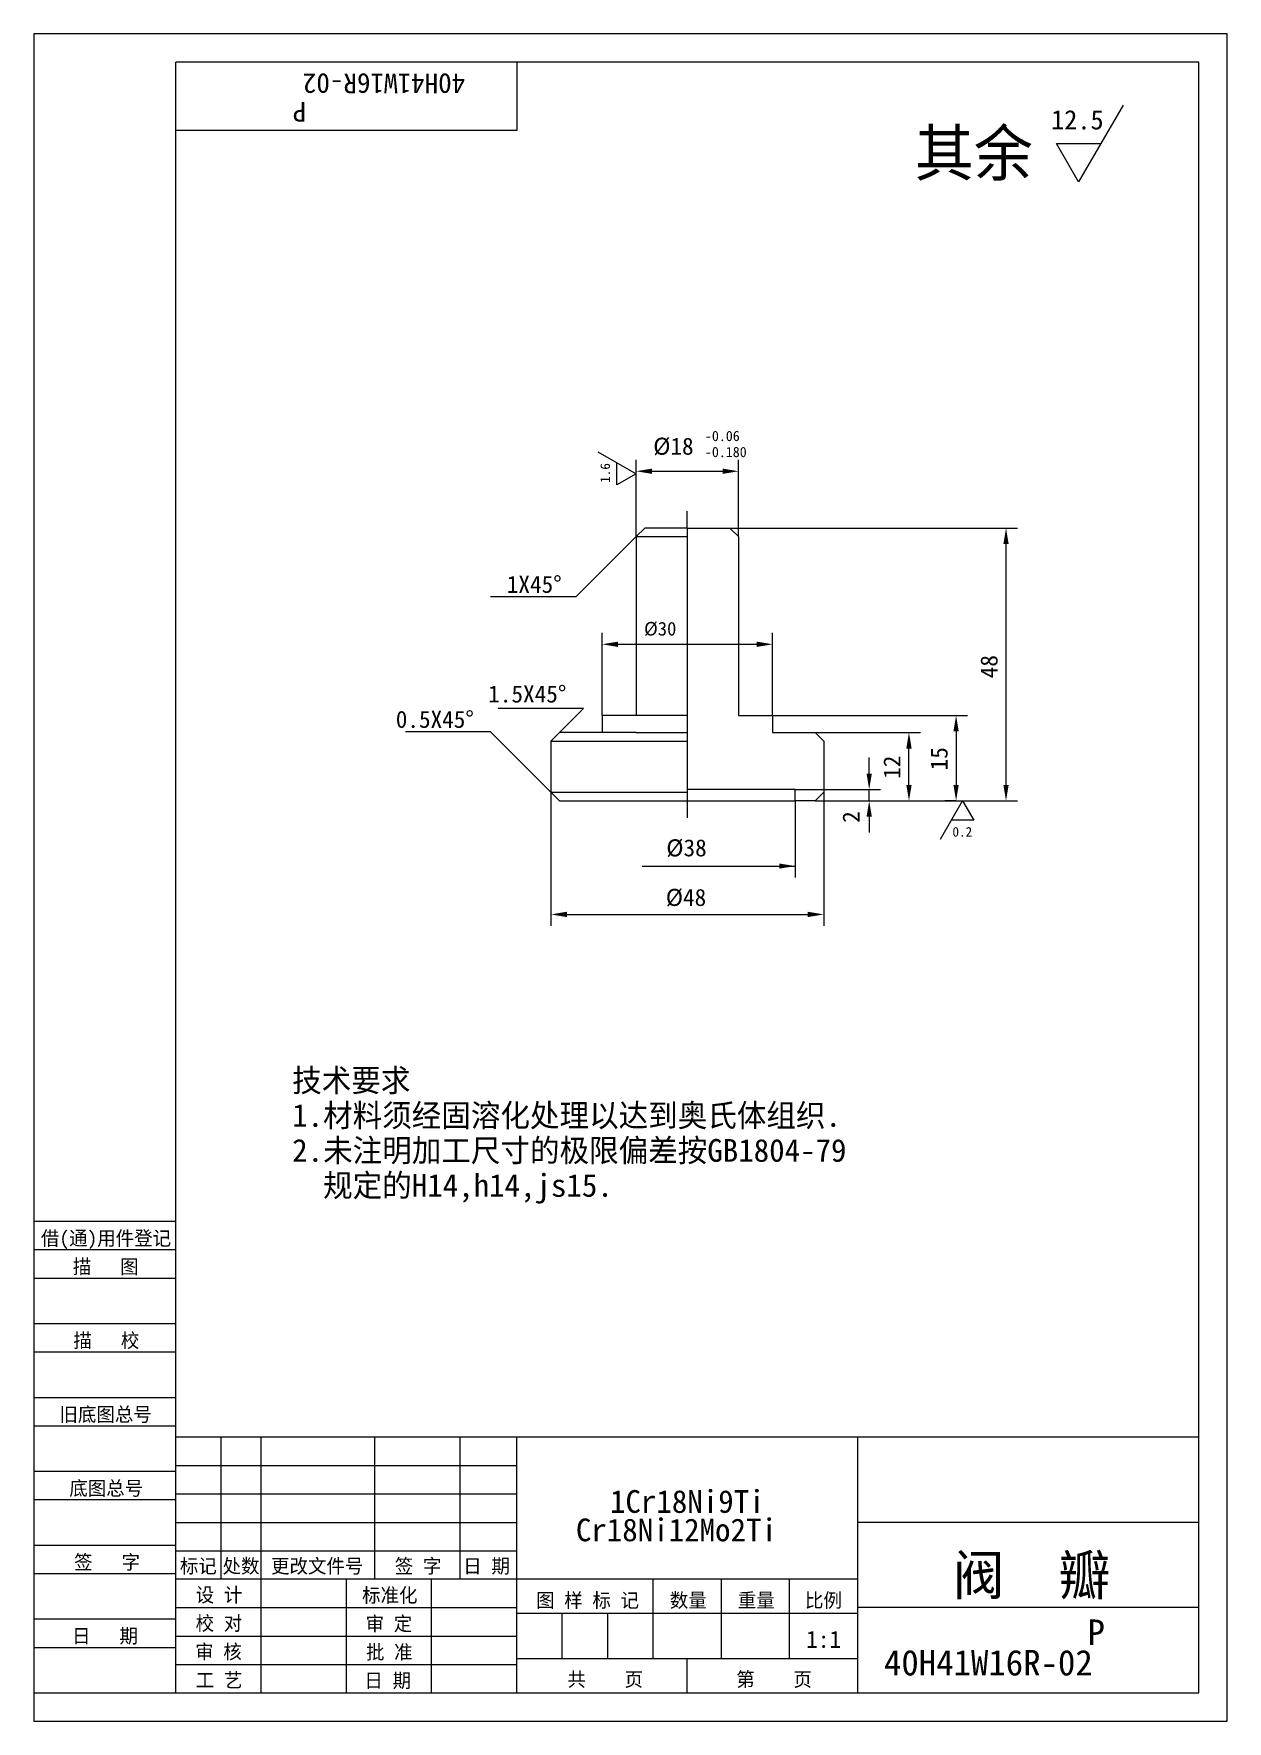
# Model space of a CAD drawing. Header units: metres. Extents: x 0 to 210, y 0 to 297.
import ezdxf

# ---------------------------------------------------------------- set-up
doc = ezdxf.new("R2010")
doc.units = ezdxf.units.M
for name, color, linetype in [('C', 6, 'Continuous'), ('D', 1, 'Continuous'), ('FL', 5, 'Continuous'), ('T', 7, 'Continuous'), ('TL', 4, 'Continuous')]:
    doc.layers.add(name, color=color, linetype=linetype)

# ---------------------------------------------------------------- blocks, each defined once
blk = doc.blocks.new('TUKUN4')
at = {"layer": 'FL'}
for p, q in [((0, 297), (0, 0)), ((210, 297), (0, 297)), ((210, 0), (210, 297)), ((0, 78), (25, 78)), ((0, 70), (25, 70)), ((0, 65), (25, 65)), ((0, 57), (25, 57)), ((0, 52), (25, 52)), ((33, 25), (33, 50)), ((40, 5), (40, 50)), ((60, 25), (60, 50)), ((75, 25), (75, 50)), ((25, 45), (85, 45)), ((0, 44), (25, 44)), ((0, 39), (25, 39)), ((25, 40), (85, 40)), ((25, 35), (85, 35)), ((0, 31), (25, 31)), ((25, 30), (85, 30)), ((0, 26), (25, 26)), ((70, 5), (70, 25)), ((0, 18), (25, 18)), ((25, 20), (85, 20)), ((25, 15), (85, 15)), ((0, 13), (25, 13)), ((25, 10), (85, 10)), ((0, 0), (210, 0))]:
    blk.add_line(p, q, dxfattribs=at)
at = {"layer": 'TL'}
for p, q in [((25, 5), (25, 292)), ((205, 292), (25, 292)), ((85, 292), (85, 280)), ((205, 5), (205, 292)), ((85, 280), (25, 280)), ((0, 88), (25, 88)), ((0, 83), (25, 83)), ((205, 50), (25, 50)), ((85, 5), (85, 50)), ((145, 5), (145, 50)), ((205, 35), (145, 35)), ((145, 25), (25, 25)), ((55, 5), (55, 25)), ((109, 11), (109, 25)), ((121, 11), (121, 25)), ((133, 11), (133, 25)), ((85, 19), (145, 19)), ((93, 11), (93, 19)), ((101, 11), (101, 19)), ((205, 20), (145, 20)), ((145, 11), (85, 11)), ((115, 5), (115, 11)), ((0, 5), (205, 5))]:
    blk.add_line(p, q, dxfattribs=at)
at = {"layer": 'T'}
for s, p in [('借(通)用件登记', (1.26, 83.76)), ('描   图', (6.86, 78.76)), ('描   校', (6.98, 65.76)), ('旧底图总号', (4.52, 52.76)), ('底图总号', (6.25, 39.76)), ('签   字', (7.1, 26.76)), ('标记', (25.71, 26.07)), ('处数', (33.22, 26.07)), ('更改文件号', (41.75, 26.07)), ('签 字', (63.53, 26.07)), ('日 期', (75.57, 26.07)), ('设 计', (28.5, 20.99)), ('标准化', (57.77, 20.93)), ('图 样 标 记', (88.4, 20.04)), ('数量', (111.92, 20.04)), ('重量', (123.88, 20.04)), ('比例', (135.7, 20.04)), ('校 对', (28.48, 15.99)), ('审 定', (58.39, 15.93)), ('日   期', (6.72, 13.76)), ('审 核', (28.41, 10.99)), ('批 准', (58.46, 10.93)), ('共    页', (93.91, 6.13)), ('第    页', (123.62, 6.13)), ('工 艺', (28.52, 5.99)), ('日 期', (58.18, 5.93))]:
    blk.add_text(s, height=2.5, dxfattribs=at).set_placement(p)

msp = doc.modelspace()

# ---------------------------------------------------------------- linework, layer by layer
at = {"layer": 'C'}
for p, q in [((115, 210), (115, 213)), ((115, 210), (115, 164)), ((115, 164), (115, 162)), ((115, 162), (115, 159))]:
    msp.add_line(p, q, dxfattribs=at)
at = {"layer": 'D'}
for p, q in [((191.66, 284.46), (183.85, 270.94)), ((179.95, 277.7), (187.76, 277.7)), ((183.85, 270.94), (179.95, 277.7)), ((99.24, 223.44), (106, 219.54)), ((102.62, 217.59), (102.62, 221.49)), ((106, 208.5), (106, 222)), ((108.8, 220), (121.2, 220)), ((124, 208.5), (124, 222)), ((106, 219.54), (102.62, 217.59)), ((106, 208.5), (95.39, 197.89)), ((122.5, 210), (173.08, 210)), ((171.08, 164.8), (171.08, 207.2)), ((95.39, 197.89), (80.39, 197.89)), ((100, 177), (100, 191.55)), ((130, 177), (130, 191.55)), ((102.8, 189.55), (127.2, 189.55)), ((96.74, 178.24), (81.74, 178.24)), ((92.5, 174), (96.74, 178.24)), ((130, 177), (164.29, 177)), ((80.39, 174.11), (65.39, 174.11)), ((91, 163.5), (80.39, 174.11)), ((137.5, 174), (156, 174)), ((162.29, 174.2), (162.29, 164.8)), ((147, 166.8), (147, 169.6)), ((154, 164.8), (154, 171.2)), ((91, 163.5), (91, 140)), ((134, 164), (149, 164)), ((139, 163.5), (139, 140)), ((147, 162), (147, 164)), ((134, 162), (134, 148.51)), ((137.5, 162), (173.08, 162)), ((137.5, 162), (156, 162)), ((137.5, 162), (149, 162)), ((159.53, 155.24), (163.44, 162)), ((162.29, 162), (160.29, 162)), ((163.44, 162), (165.39, 158.62)), ((147, 159.2), (147, 156.4)), ((165.39, 158.62), (161.48, 158.62)), ((107.04, 150.51), (134, 150.51)), ((93.8, 142), (136.2, 142))]:
    msp.add_line(p, q, dxfattribs=at)
for points in [[(108.8, 220.47), (108.8, 219.53), (106, 220)], [(121.2, 220.47), (121.2, 219.53), (124, 220)], [(170.61, 207.2), (171.54, 207.2), (171.08, 210)], [(102.8, 190.01), (102.8, 189.08), (100, 189.55)], [(127.2, 190.01), (127.2, 189.08), (130, 189.55)], [(161.82, 174.2), (162.76, 174.2), (162.29, 177)], [(153.53, 171.2), (154.47, 171.2), (154, 174)], [(146.53, 166.8), (147.47, 166.8), (147, 164)], [(153.53, 164.8), (154.47, 164.8), (154, 162)], [(161.82, 164.8), (162.76, 164.8), (162.29, 162)], [(170.61, 164.8), (171.54, 164.8), (171.08, 162)], [(146.53, 159.2), (147.47, 159.2), (147, 162)], [(131.2, 150.96), (134, 150.51), (131.2, 150.06)], [(93.8, 142.47), (93.8, 141.53), (91, 142)], [(136.2, 142.47), (136.2, 141.53), (139, 142)]]:
    msp.add_solid(points, dxfattribs=at)
at = {"layer": 'TL'}
for p, q in [((115, 177), (100, 177)), ((100, 177), (100, 174)), ((124, 177), (130, 177)), ((130, 177), (130, 174))]:
    msp.add_line(p, q, dxfattribs=at)
for points in [[(115, 210), (107.5, 210), (106, 208.5), (106, 177)], [(106, 208.5), (115, 208.5)], [(115, 210), (122.5, 210), (124, 208.5), (124, 177)], [(106, 174), (92.5, 174), (91, 172.5), (91, 163.5), (92.5, 162)], [(91, 172.5), (115, 172.5)], [(106, 174), (115, 174)], [(130, 174), (137.5, 174), (139, 172.5), (139, 163.5), (137.5, 162), (134, 162), (134, 164), (115, 164)], [(91, 163.5), (115, 163.5)], [(92.5, 162), (134, 162)]]:
    msp.add_lwpolyline(points, dxfattribs=at)

# ---------------------------------------------------------------- block references
at = {"layer": 'D'}
msp.add_blockref('TUKUN4', (0, 0), dxfattribs=at)

# ---------------------------------------------------------------- texts
for s, height, rotation, p in [('40H41W16R-02', 3.5, 180, (75.92, 290)), ('        P   ', 3.5, 180, (67, 285)), ('1.6', 1.7, 90, (101.39, 217.96)), ('48', 3, 90, (169.58, 183.57)), ('12', 3, 90, (152.5, 165.86)), ('15', 3, 90, (160.79, 167.36)), ('2', 3, 90, (145.31, 158.12))]:
    msp.add_text(s, height=height, rotation=rotation, dxfattribs=at).set_placement(p)
for s, height, p in [('12.5', 3.4, (179, 280.16)), ('其余', 8, (155, 272)), ('%%C18', 3, (109, 222.91)), ('-0.06', 1.8, (118.1, 225.31)), ('-0.180', 1.8, (118.1, 222.49)), ('1X45%%D', 3, (83.23, 198.6)), ('%%C30', 2.4, (107.38, 191.09)), ('1.5X45%%d', 3, (79.97, 179.3)), ('0.5X45%%D', 3, (63.7, 174.84)), ('%%C38', 3, (111.3, 152.22)), ('0.2', 1.7, (161.65, 155.69)), ('%%C48', 3, (111.21, 143.5)), ('技术要求', 4, (45.47, 110.79)), ('1.材料须经固溶化处理以达到奥氏体组织.', 4, (45.47, 104.63)), ('2.未注明加工尺寸的极限偏差按GB1804-79', 4, (45.47, 98.47)), ('  规定的H14,h14,js15.', 4, (45.47, 92.31)), ('1Cr18Ni9Ti', 4, (101.39, 36.68)), ('Cr18Ni12Mo2Ti', 4, (95.39, 31.68)), ('阀  瓣', 7, (161.71, 22.23)), ('        P   ', 4.5, (160.92, 13.41)), ('1:1', 3, (135.92, 12.92)), ('40H41W16R-02', 4.5, (149.6, 8.06))]:
    msp.add_text(s, height=height, dxfattribs=at).set_placement(p)

doc.saveas('drawing.dxf')
